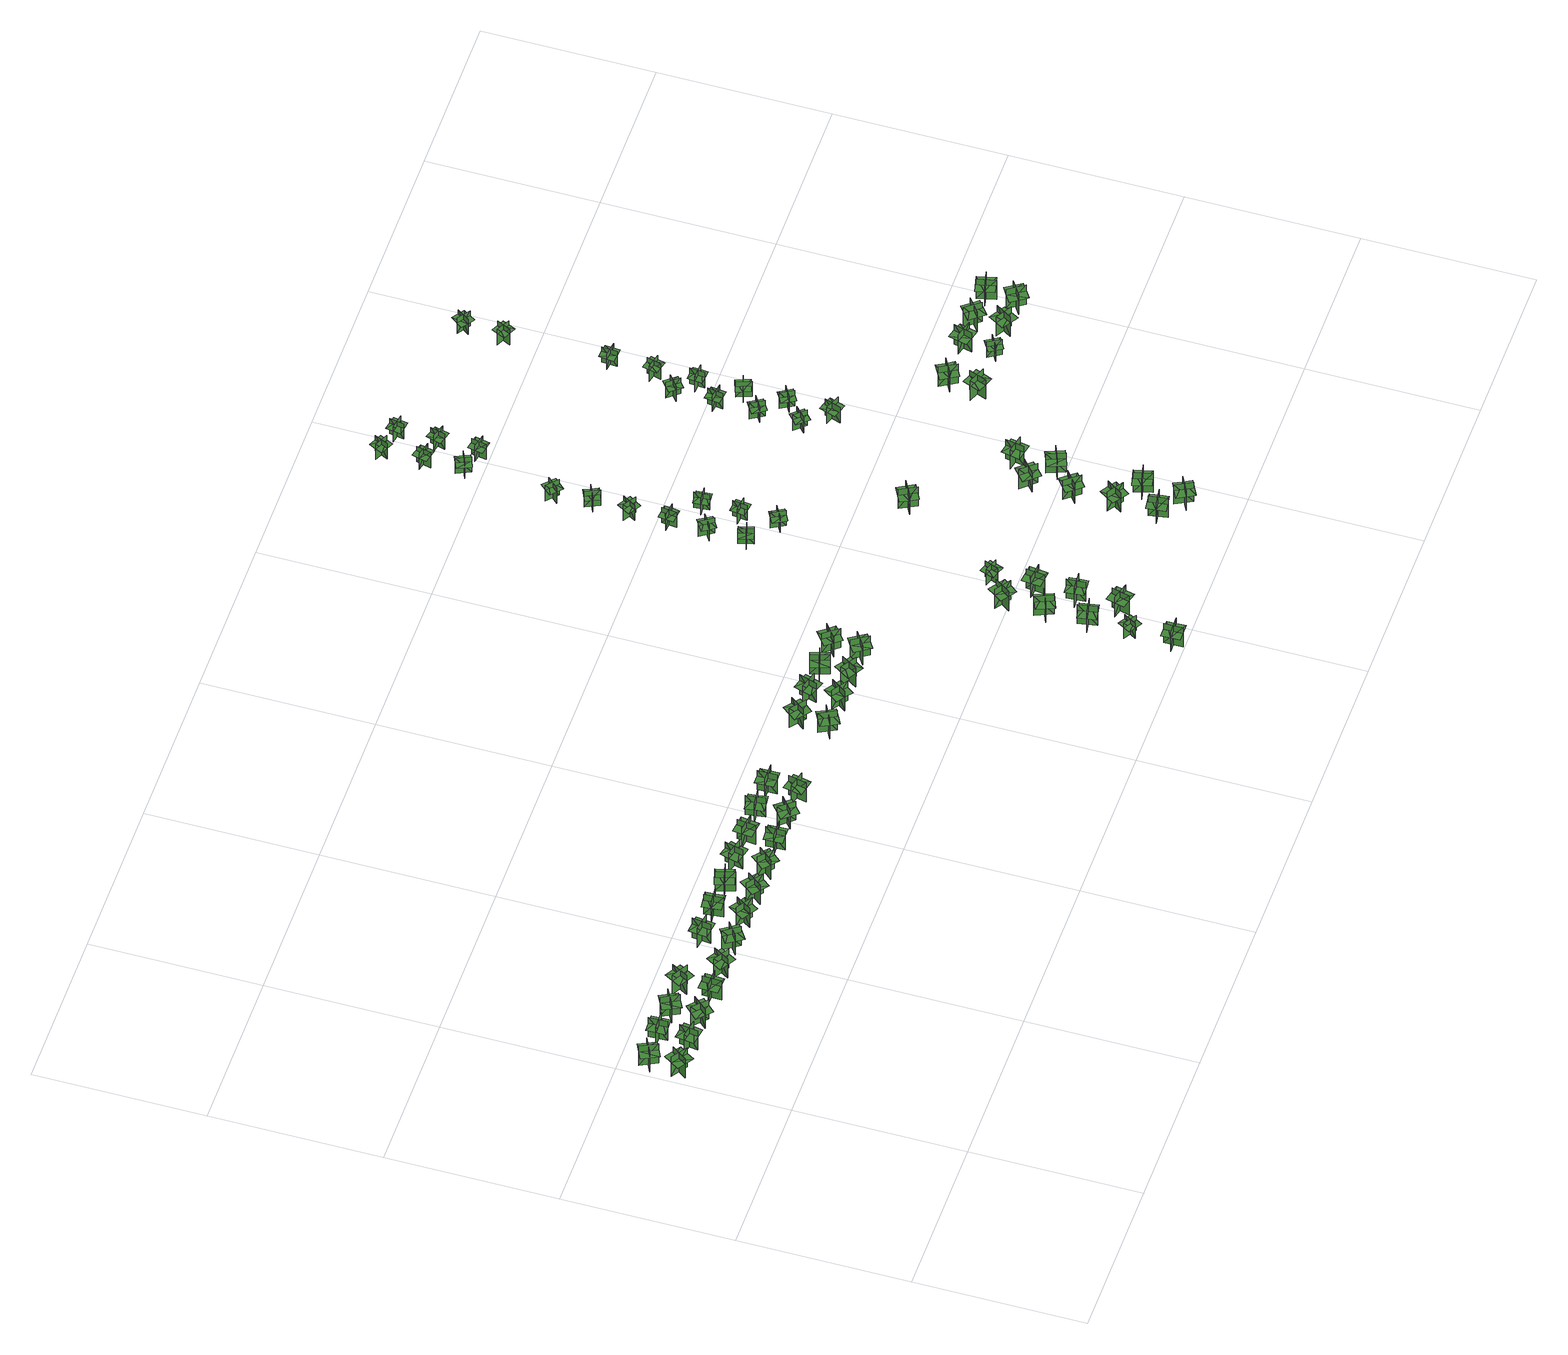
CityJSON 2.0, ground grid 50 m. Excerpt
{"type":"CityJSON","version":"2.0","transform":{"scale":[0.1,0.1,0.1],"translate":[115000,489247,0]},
"CityObjects":{
"tree1":{"type":"SolitaryVegetationObject","geometry":[{"type":"MultiSurface","lod":"1","boundaries":[[[0,1,2]],[[0,2,3]],[[4,5,6]],[[4,6,7]],[[8,9,10]],[[8,10,11]],[[8,11,12]],[[8,12,13]]]}]},
"tree2":{"type":"SolitaryVegetationObject","geometry":[{"type":"MultiSurface","lod":"1","boundaries":[[[14,15,16]],[[14,16,17]],[[18,19,20]],[[18,20,21]],[[22,23,24]],[[22,24,25]],[[22,25,26]],[[22,26,27]]]}]},
"tree3":{"type":"SolitaryVegetationObject","geometry":[{"type":"MultiSurface","lod":"1","boundaries":[[[28,29,30]],[[28,30,31]],[[32,33,34]],[[32,34,35]],[[36,37,38]],[[36,38,39]],[[36,39,40]],[[36,40,41]]]}]},
"tree4":{"type":"SolitaryVegetationObject","geometry":[{"type":"MultiSurface","lod":"1","boundaries":[[[42,43,44]],[[42,44,45]],[[46,47,48]],[[46,48,49]],[[50,51,52]],[[50,52,53]],[[50,53,54]],[[50,54,55]]]}]},
"tree5":{"type":"SolitaryVegetationObject","geometry":[{"type":"MultiSurface","lod":"1","boundaries":[[[56,57,58]],[[56,58,59]],[[60,61,62]],[[60,62,63]],[[64,65,66]],[[64,66,67]],[[64,67,68]],[[64,68,69]]]}]},
"tree6":{"type":"SolitaryVegetationObject","geometry":[{"type":"MultiSurface","lod":"1","boundaries":[[[70,71,72]],[[70,72,73]],[[74,75,76]],[[74,76,77]],[[78,79,80]],[[78,80,81]],[[78,81,82]],[[78,82,83]]]}]},
"tree7":{"type":"SolitaryVegetationObject","geometry":[{"type":"MultiSurface","lod":"1","boundaries":[[[84,85,86]],[[84,86,87]],[[88,89,90]],[[88,90,91]],[[92,93,94]],[[92,94,95]],[[92,95,96]],[[92,96,97]]]}]},
"tree8":{"type":"SolitaryVegetationObject","geometry":[{"type":"MultiSurface","lod":"1","boundaries":[[[98,99,100]],[[98,100,101]],[[102,103,104]],[[102,104,105]],[[106,107,108]],[[106,108,109]],[[106,109,110]],[[106,110,111]]]}]},
"tree9":{"type":"SolitaryVegetationObject","geometry":[{"type":"MultiSurface","lod":"1","boundaries":[[[112,113,114]],[[112,114,115]],[[116,117,118]],[[116,118,119]],[[120,121,122]],[[120,122,123]],[[120,123,124]],[[120,124,125]]]}]},
"tree10":{"type":"SolitaryVegetationObject","geometry":[{"type":"MultiSurface","lod":"1","boundaries":[[[126,127,128]],[[126,128,129]],[[130,131,132]],[[130,132,133]],[[134,135,136]],[[134,136,137]],[[134,137,138]],[[134,138,139]]]}]},
"tree11":{"type":"SolitaryVegetationObject","geometry":[{"type":"MultiSurface","lod":"1","boundaries":[[[140,141,142]],[[140,142,143]],[[144,145,146]],[[144,146,147]],[[148,149,150]],[[148,150,151]],[[148,151,152]],[[148,152,153]]]}]},
"tree12":{"type":"SolitaryVegetationObject","geometry":[{"type":"MultiSurface","lod":"1","boundaries":[[[154,155,156]],[[154,156,157]],[[158,159,160]],[[158,160,161]],[[162,163,164]],[[162,164,165]],[[162,165,166]],[[162,166,167]]]}]},
"tree13":{"type":"SolitaryVegetationObject","geometry":[{"type":"MultiSurface","lod":"1","boundaries":[[[168,169,170]],[[168,170,171]],[[172,173,174]],[[172,174,175]],[[176,177,178]],[[176,178,179]],[[176,179,180]],[[176,180,181]]]}]},
"tree14":{"type":"SolitaryVegetationObject","geometry":[{"type":"MultiSurface","lod":"1","boundaries":[[[182,183,184]],[[182,184,185]],[[186,187,188]],[[186,188,189]],[[190,191,192]],[[190,192,193]],[[190,193,194]],[[190,194,195]]]}]},
"tree15":{"type":"SolitaryVegetationObject","geometry":[{"type":"MultiSurface","lod":"1","boundaries":[[[196,197,198]],[[196,198,199]],[[200,201,202]],[[200,202,203]],[[204,205,206]],[[204,206,207]],[[204,207,208]],[[204,208,209]]]}]},
"tree16":{"type":"SolitaryVegetationObject","geometry":[{"type":"MultiSurface","lod":"1","boundaries":[[[210,211,212]],[[210,212,213]],[[214,215,216]],[[214,216,217]],[[218,219,220]],[[218,220,221]],[[218,221,222]],[[218,222,223]]]}]},
"tree17":{"type":"SolitaryVegetationObject","geometry":[{"type":"MultiSurface","lod":"1","boundaries":[[[224,225,226]],[[224,226,227]],[[228,229,230]],[[228,230,231]],[[232,233,234]],[[232,234,235]],[[232,235,236]],[[232,236,237]]]}]},
"tree18":{"type":"SolitaryVegetationObject","geometry":[{"type":"MultiSurface","lod":"1","boundaries":[[[238,239,240]],[[238,240,241]],[[242,243,244]],[[242,244,245]],[[246,247,248]],[[246,248,249]],[[246,249,250]],[[246,250,251]]]}]},
"tree19":{"type":"SolitaryVegetationObject","geometry":[{"type":"MultiSurface","lod":"1","boundaries":[[[252,253,254]],[[252,254,255]],[[256,257,258]],[[256,258,259]],[[260,261,262]],[[260,262,263]],[[260,263,264]],[[260,264,265]]]}]},
"tree20":{"type":"SolitaryVegetationObject","geometry":[{"type":"MultiSurface","lod":"1","boundaries":[[[266,267,268]],[[266,268,269]],[[270,271,272]],[[270,272,273]],[[274,275,276]],[[274,276,277]],[[274,277,278]],[[274,278,279]]]}]},
"tree21":{"type":"SolitaryVegetationObject","geometry":[{"type":"MultiSurface","lod":"1","boundaries":[[[280,281,282]],[[280,282,283]],[[284,285,286]],[[284,286,287]],[[288,289,290]],[[288,290,291]],[[288,291,292]],[[288,292,293]]]}]},
"tree22":{"type":"SolitaryVegetationObject","geometry":[{"type":"MultiSurface","lod":"1","boundaries":[[[294,295,296]],[[294,296,297]],[[298,299,300]],[[298,300,301]],[[302,303,304]],[[302,304,305]],[[302,305,306]],[[302,306,307]]]}]},
"tree23":{"type":"SolitaryVegetationObject","geometry":[{"type":"MultiSurface","lod":"1","boundaries":[[[308,309,310]],[[308,310,311]],[[312,313,314]],[[312,314,315]],[[316,317,318]],[[316,318,319]],[[316,319,320]],[[316,320,321]]]}]},
"tree24":{"type":"SolitaryVegetationObject","geometry":[{"type":"MultiSurface","lod":"1","boundaries":[[[322,323,324]],[[322,324,325]],[[326,327,328]],[[326,328,329]],[[330,331,332]],[[330,332,333]],[[330,333,334]],[[330,334,335]]]}]},
"tree25":{"type":"SolitaryVegetationObject","geometry":[{"type":"MultiSurface","lod":"1","boundaries":[[[336,337,338]],[[336,338,339]],[[340,341,342]],[[340,342,343]],[[344,345,346]],[[344,346,347]],[[344,347,348]],[[344,348,349]]]}]},
"tree26":{"type":"SolitaryVegetationObject","geometry":[{"type":"MultiSurface","lod":"1","boundaries":[[[350,351,352]],[[350,352,353]],[[354,355,356]],[[354,356,357]],[[358,359,360]],[[358,360,361]],[[358,361,362]],[[358,362,363]]]}]},
"tree27":{"type":"SolitaryVegetationObject","geometry":[{"type":"MultiSurface","lod":"1","boundaries":[[[364,365,366]],[[364,366,367]],[[368,369,370]],[[368,370,371]],[[372,373,374]],[[372,374,375]],[[372,375,376]],[[372,376,377]]]}]},
"tree28":{"type":"SolitaryVegetationObject","geometry":[{"type":"MultiSurface","lod":"1","boundaries":[[[378,379,380]],[[378,380,381]],[[382,383,384]],[[382,384,385]],[[386,387,388]],[[386,388,389]],[[386,389,390]],[[386,390,391]]]}]},
"tree29":{"type":"SolitaryVegetationObject","geometry":[{"type":"MultiSurface","lod":"1","boundaries":[[[392,393,394]],[[392,394,395]],[[396,397,398]],[[396,398,399]],[[400,401,402]],[[400,402,403]],[[400,403,404]],[[400,404,405]]]}]},
"tree30":{"type":"SolitaryVegetationObject","geometry":[{"type":"MultiSurface","lod":"1","boundaries":[[[406,407,408]],[[406,408,409]],[[410,411,412]],[[410,412,413]],[[414,415,416]],[[414,416,417]],[[414,417,418]],[[414,418,419]]]}]},
"tree31":{"type":"SolitaryVegetationObject","geometry":[{"type":"MultiSurface","lod":"1","boundaries":[[[420,421,422]],[[420,422,423]],[[424,425,426]],[[424,426,427]],[[428,429,430]],[[428,430,431]],[[428,431,432]],[[428,432,433]]]}]},
"tree32":{"type":"SolitaryVegetationObject","geometry":[{"type":"MultiSurface","lod":"1","boundaries":[[[434,435,436]],[[434,436,437]],[[438,439,440]],[[438,440,441]],[[442,443,444]],[[442,444,445]],[[442,445,446]],[[442,446,447]]]}]},
"tree33":{"type":"SolitaryVegetationObject","geometry":[{"type":"MultiSurface","lod":"1","boundaries":[[[448,449,450]],[[448,450,451]],[[452,453,454]],[[452,454,455]],[[456,457,458]],[[456,458,459]],[[456,459,460]],[[456,460,461]]]}]},
"tree34":{"type":"SolitaryVegetationObject","geometry":[{"type":"MultiSurface","lod":"1","boundaries":[[[462,463,464]],[[462,464,465]],[[466,467,468]],[[466,468,469]],[[470,471,472]],[[470,472,473]],[[470,473,474]],[[470,474,475]]]}]},
"tree35":{"type":"SolitaryVegetationObject","geometry":[{"type":"MultiSurface","lod":"1","boundaries":[[[476,477,478]],[[476,478,479]],[[480,481,482]],[[480,482,483]],[[484,485,486]],[[484,486,487]],[[484,487,488]],[[484,488,489]]]}]},
"tree36":{"type":"SolitaryVegetationObject","geometry":[{"type":"MultiSurface","lod":"1","boundaries":[[[490,491,492]],[[490,492,493]],[[494,495,496]],[[494,496,497]],[[498,499,500]],[[498,500,501]],[[498,501,502]],[[498,502,503]]]}]},
"tree37":{"type":"SolitaryVegetationObject","geometry":[{"type":"MultiSurface","lod":"1","boundaries":[[[504,505,506]],[[504,506,507]],[[508,509,510]],[[508,510,511]],[[512,513,514]],[[512,514,515]],[[512,515,516]],[[512,516,517]]]}]},
"tree38":{"type":"SolitaryVegetationObject","geometry":[{"type":"MultiSurface","lod":"1","boundaries":[[[518,519,520]],[[518,520,521]],[[522,523,524]],[[522,524,525]],[[526,527,528]],[[526,528,529]],[[526,529,530]],[[526,530,531]]]}]},
"tree39":{"type":"SolitaryVegetationObject","geometry":[{"type":"MultiSurface","lod":"1","boundaries":[[[532,533,534]],[[532,534,535]],[[536,537,538]],[[536,538,539]],[[540,541,542]],[[540,542,543]],[[540,543,544]],[[540,544,545]]]}]},
"tree40":{"type":"SolitaryVegetationObject","geometry":[{"type":"MultiSurface","lod":"1","boundaries":[[[546,547,548]],[[546,548,549]],[[550,551,552]],[[550,552,553]],[[554,555,556]],[[554,556,557]],[[554,557,558]],[[554,558,559]]]}]},
"tree41":{"type":"SolitaryVegetationObject","geometry":[{"type":"MultiSurface","lod":"1","boundaries":[[[560,561,562]],[[560,562,563]],[[564,565,566]],[[564,566,567]],[[568,569,570]],[[568,570,571]],[[568,571,572]],[[568,572,573]]]}]},
"tree42":{"type":"SolitaryVegetationObject","geometry":[{"type":"MultiSurface","lod":"1","boundaries":[[[574,575,576]],[[574,576,577]],[[578,579,580]],[[578,580,581]],[[582,583,584]],[[582,584,585]],[[582,585,586]],[[582,586,587]]]}]},
"tree43":{"type":"SolitaryVegetationObject","geometry":[{"type":"MultiSurface","lod":"1","boundaries":[[[588,589,590]],[[588,590,591]],[[592,593,594]],[[592,594,595]],[[596,597,598]],[[596,598,599]],[[596,599,600]],[[596,600,601]]]}]},
"tree44":{"type":"SolitaryVegetationObject","geometry":[{"type":"MultiSurface","lod":"1","boundaries":[[[602,603,604]],[[602,604,605]],[[606,607,608]],[[606,608,609]],[[610,611,612]],[[610,612,613]],[[610,613,614]],[[610,614,615]]]}]},
"tree45":{"type":"SolitaryVegetationObject","geometry":[{"type":"MultiSurface","lod":"1","boundaries":[[[616,617,618]],[[616,618,619]],[[620,621,622]],[[620,622,623]],[[624,625,626]],[[624,626,627]],[[624,627,628]],[[624,628,629]]]}]},
"tree46":{"type":"SolitaryVegetationObject","geometry":[{"type":"MultiSurface","lod":"1","boundaries":[[[630,631,632]],[[630,632,633]],[[634,635,636]],[[634,636,637]],[[638,639,640]],[[638,640,641]],[[638,641,642]],[[638,642,643]]]}]},
"tree47":{"type":"SolitaryVegetationObject","geometry":[{"type":"MultiSurface","lod":"1","boundaries":[[[644,645,646]],[[644,646,647]],[[648,649,650]],[[648,650,651]],[[652,653,654]],[[652,654,655]],[[652,655,656]],[[652,656,657]]]}]},
"tree48":{"type":"SolitaryVegetationObject","geometry":[{"type":"MultiSurface","lod":"1","boundaries":[[[658,659,660]],[[658,660,661]],[[662,663,664]],[[662,664,665]],[[666,667,668]],[[666,668,669]],[[666,669,670]],[[666,670,671]]]}]},
"tree49":{"type":"SolitaryVegetationObject","geometry":[{"type":"MultiSurface","lod":"1","boundaries":[[[672,673,674]],[[672,674,675]],[[676,677,678]],[[676,678,679]],[[680,681,682]],[[680,682,683]],[[680,683,684]],[[680,684,685]]]}]},
"tree50":{"type":"SolitaryVegetationObject","geometry":[{"type":"MultiSurface","lod":"1","boundaries":[[[686,687,688]],[[686,688,689]],[[690,691,692]],[[690,692,693]],[[694,695,696]],[[694,696,697]],[[694,697,698]],[[694,698,699]]]}]},
"tree51":{"type":"SolitaryVegetationObject","geometry":[{"type":"MultiSurface","lod":"1","boundaries":[[[700,701,702]],[[700,702,703]],[[704,705,706]],[[704,706,707]],[[708,709,710]],[[708,710,711]],[[708,711,712]],[[708,712,713]]]}]},
"tree52":{"type":"SolitaryVegetationObject","geometry":[{"type":"MultiSurface","lod":"1","boundaries":[[[714,715,716]],[[714,716,717]],[[718,719,720]],[[718,720,721]],[[722,723,724]],[[722,724,725]],[[722,725,726]],[[722,726,727]]]}]},
"tree53":{"type":"SolitaryVegetationObject","geometry":[{"type":"MultiSurface","lod":"1","boundaries":[[[728,729,730]],[[728,730,731]],[[732,733,734]],[[732,734,735]],[[736,737,738]],[[736,738,739]],[[736,739,740]],[[736,740,741]]]}]},
"tree54":{"type":"SolitaryVegetationObject","geometry":[{"type":"MultiSurface","lod":"1","boundaries":[[[742,743,744]],[[742,744,745]],[[746,747,748]],[[746,748,749]],[[750,751,752]],[[750,752,753]],[[750,753,754]],[[750,754,755]]]}]},
"tree55":{"type":"SolitaryVegetationObject","geometry":[{"type":"MultiSurface","lod":"1","boundaries":[[[756,757,758]],[[756,758,759]],[[760,761,762]],[[760,762,763]],[[764,765,766]],[[764,766,767]],[[764,767,768]],[[764,768,769]]]}]},
"tree56":{"type":"SolitaryVegetationObject","geometry":[{"type":"MultiSurface","lod":"1","boundaries":[[[770,771,772]],[[770,772,773]],[[774,775,776]],[[774,776,777]],[[778,779,780]],[[778,780,781]],[[778,781,782]],[[778,782,783]]]}]},
"tree57":{"type":"SolitaryVegetationObject","geometry":[{"type":"MultiSurface","lod":"1","boundaries":[[[784,785,786]],[[784,786,787]],[[788,789,790]],[[788,790,791]],[[792,793,794]],[[792,794,795]],[[792,795,796]],[[792,796,797]]]}]},
"tree58":{"type":"SolitaryVegetationObject","geometry":[{"type":"MultiSurface","lod":"1","boundaries":[[[798,799,800]],[[798,800,801]],[[802,803,804]],[[802,804,805]],[[806,807,808]],[[806,808,809]],[[806,809,810]],[[806,810,811]]]}]},
"tree59":{"type":"SolitaryVegetationObject","geometry":[{"type":"MultiSurface","lod":"1","boundaries":[[[812,813,814]],[[812,814,815]],[[816,817,818]],[[816,818,819]],[[820,821,822]],[[820,822,823]],[[820,823,824]],[[820,824,825]]]}]},
"tree60":{"type":"SolitaryVegetationObject","geometry":[{"type":"MultiSurface","lod":"1","boundaries":[[[826,827,828]],[[826,828,829]],[[830,831,832]],[[830,832,833]],[[834,835,836]],[[834,836,837]],[[834,837,838]],[[834,838,839]]]}]},
"tree61":{"type":"SolitaryVegetationObject","geometry":[{"type":"MultiSurface","lod":"1","boundaries":[[[840,841,842]],[[840,842,843]],[[844,845,846]],[[844,846,847]],[[848,849,850]],[[848,850,851]],[[848,851,852]],[[848,852,853]]]}]},
"tree62":{"type":"SolitaryVegetationObject","geometry":[{"type":"MultiSurface","lod":"1","boundaries":[[[854,855,856]],[[854,856,857]],[[858,859,860]],[[858,860,861]],[[862,863,864]],[[862,864,865]],[[862,865,866]],[[862,866,867]]]}]},
"tree63":{"type":"SolitaryVegetationObject","geometry":[{"type":"MultiSurface","lod":"1","boundaries":[[[868,869,870]],[[868,870,871]],[[872,873,874]],[[872,874,875]],[[876,877,878]],[[876,878,879]],[[876,879,880]],[[876,880,881]]]}]},
"tree64":{"type":"SolitaryVegetationObject","geometry":[{"type":"MultiSurface","lod":"1","boundaries":[[[882,883,884]],[[882,884,885]],[[886,887,888]],[[886,888,889]],[[890,891,892]],[[890,892,893]],[[890,893,894]],[[890,894,895]]]}]},
"tree65":{"type":"SolitaryVegetationObject","geometry":[{"type":"MultiSurface","lod":"1","boundaries":[[[896,897,898]],[[896,898,899]],[[900,901,902]],[[900,902,903]],[[904,905,906]],[[904,906,907]],[[904,907,908]],[[904,908,909]]]}]},
"tree66":{"type":"SolitaryVegetationObject","geometry":[{"type":"MultiSurface","lod":"1","boundaries":[[[910,911,912]],[[910,912,913]],[[914,915,916]],[[914,916,917]],[[918,919,920]],[[918,920,921]],[[918,921,922]],[[918,922,923]]]}]},
"tree67":{"type":"SolitaryVegetationObject","geometry":[{"type":"MultiSurface","lod":"1","boundaries":[[[924,925,926]],[[924,926,927]],[[928,929,930]],[[928,930,931]],[[932,933,934]],[[932,934,935]],[[932,935,936]],[[932,936,937]]]}]},
"tree68":{"type":"SolitaryVegetationObject","geometry":[{"type":"MultiSurface","lod":"1","boundaries":[[[938,939,940]],[[938,940,941]],[[942,943,944]],[[942,944,945]],[[946,947,948]],[[946,948,949]],[[946,949,950]],[[946,950,951]]]}]},
"tree69":{"type":"SolitaryVegetationObject","geometry":[{"type":"MultiSurface","lod":"1","boundaries":[[[952,953,954]],[[952,954,955]],[[956,957,958]],[[956,958,959]],[[960,961,962]],[[960,962,963]],[[960,963,964]],[[960,964,965]]]}]},
"tree70":{"type":"SolitaryVegetationObject","geometry":[{"type":"MultiSurface","lod":"1","boundaries":[[[966,967,968]],[[966,968,969]],[[970,971,972]],[[970,972,973]],[[974,975,976]],[[974,976,977]],[[974,977,978]],[[974,978,979]]]}]},
"tree71":{"type":"SolitaryVegetationObject","geometry":[{"type":"MultiSurface","lod":"1","boundaries":[[[980,981,982]],[[980,982,983]],[[984,985,986]],[[984,986,987]],[[988,989,990]],[[988,990,991]],[[988,991,992]],[[988,992,993]]]}]},
"tree72":{"type":"SolitaryVegetationObject","geometry":[{"type":"MultiSurface","lod":"1","boundaries":[[[994,995,996]],[[994,996,997]],[[998,999,1000]],[[998,1000,1001]],[[1002,1003,1004]],[[1002,1004,1005]],[[1002,1005,1006]],[[1002,1006,1007]]]}]},
"tree73":{"type":"SolitaryVegetationObject","geometry":[{"type":"MultiSurface","lod":"1","boundaries":[[[1008,1009,1010]],[[1008,1010,1011]],[[1012,1013,1014]],[[1012,1014,1015]],[[1016,1017,1018]],[[1016,1018,1019]],[[1016,1019,1020]],[[1016,1020,1021]]]}]},
"tree74":{"type":"SolitaryVegetationObject","geometry":[{"type":"MultiSurface","lod":"1","boundaries":[[[1022,1023,1024]],[[1022,1024,1025]],[[1026,1027,1028]],[[1026,1028,1029]],[[1030,1031,1032]],[[1030,1032,1033]],[[1030,1033,1034]],[[1030,1034,1035]]]}]},
"tree75":{"type":"SolitaryVegetationObject","geometry":[{"type":"MultiSurface","lod":"1","boundaries":[[[1036,1037,1038]],[[1036,1038,1039]],[[1040,1041,1042]],[[1040,1042,1043]],[[1044,1045,1046]],[[1044,1046,1047]],[[1044,1047,1048]],[[1044,1048,1049]]]}]},
"tree76":{"type":"SolitaryVegetationObject","geometry":[{"type":"MultiSurface","lod":"1","boundaries":[[[1050,1051,1052]],[[1050,1052,1053]],[[1054,1055,1056]],[[1054,1056,1057]],[[1058,1059,1060]],[[1058,1060,1061]],[[1058,1061,1062]],[[1058,1062,1063]]]}]},
"tree77":{"type":"SolitaryVegetationObject","geometry":[{"type":"MultiSurface","lod":"1","boundaries":[[[1064,1065,1066]],[[1064,1066,1067]],[[1068,1069,1070]],[[1068,1070,1071]],[[1072,1073,1074]],[[1072,1074,1075]],[[1072,1075,1076]],[[1072,1076,1077]]]}]},
"tree78":{"type":"SolitaryVegetationObject","geometry":[{"type":"MultiSurface","lod":"1","boundaries":[[[1078,1079,1080]],[[1078,1080,1081]],[[1082,1083,1084]],[[1082,1084,1085]],[[1086,1087,1088]],[[1086,1088,1089]],[[1086,1089,1090]],[[1086,1090,1091]]]}]},
"tree79":{"type":"SolitaryVegetationObject","geometry":[{"type":"MultiSurface","lod":"1","boundaries":[[[1092,1093,1094]],[[1092,1094,1095]],[[1096,1097,1098]],[[1096,1098,1099]],[[1100,1101,1102]],[[1100,1102,1103]],[[1100,1103,1104]],[[1100,1104,1105]]]}]},
"tree80":{"type":"SolitaryVegetationObject","geometry":[{"type":"MultiSurface","lod":"1","boundaries":[[[1106,1107,1108]],[[1106,1108,1109]],[[1110,1111,1112]],[[1110,1112,1113]],[[1114,1115,1116]],[[1114,1116,1117]],[[1114,1117,1118]],[[1114,1118,1119]]]}]},
"tree81":{"type":"SolitaryVegetationObject","geometry":[{"type":"MultiSurface","lod":"1","boundaries":[[[1120,1121,1122]],[[1120,1122,1123]],[[1124,1125,1126]],[[1124,1126,1127]],[[1128,1129,1130]],[[1128,1130,1131]],[[1128,1131,1132]],[[1128,1132,1133]]]}]},
"tree82":{"type":"SolitaryVegetationObject","geometry":[{"type":"MultiSurface","lod":"1","boundaries":[[[1134,1135,1136]],[[1134,1136,1137]],[[1138,1139,1140]],[[1138,1140,1141]],[[1142,1143,1144]],[[1142,1144,1145]],[[1142,1145,1146]],[[1142,1146,1147]]]}]},
"tree83":{"type":"SolitaryVegetationObject","geometry":[{"type":"MultiSurface","lod":"1","boundaries":[[[1148,1149,1150]],[[1148,1150,1151]],[[1152,1153,1154]],[[1152,1154,1155]],[[1156,1157,1158]],[[1156,1158,1159]],[[1156,1159,1160]],[[1156,1160,1161]]]}]},
"tree84":{"type":"SolitaryVegetationObject","geometry":[{"type":"MultiSurface","lod":"1","boundaries":[[[1162,1163,1164]],[[1162,1164,1165]],[[1166,1167,1168]],[[1166,1168,1169]],[[1170,1171,1172]],[[1170,1172,1173]],[[1170,1173,1174]],[[1170,1174,1175]]]}]}
},
"vertices":[
[53,854,13],[22,809,13],[22,809,90],[53,854,90],[16,848,13],[62,817,13],[62,817,90],[16,848,90],[16,848,68],[1,825,68],[47,794,68],[62,817,68],[78,840,68],[32,871,68],
[62,932,14],[12,907,14],[12,907,91],[62,932,91],[27,944,14],[51,894,14],[51,894,91],[27,944,91],[27,944,69],[2,931,69],[26,882,69],[51,894,69],[76,906,69],[52,956,69],
[131,809,11],[139,863,11],[139,863,88],[131,809,88],[161,830,11],[106,839,11],[106,839,88],[161,830,88],[161,830,67],[165,858,67],[110,866,67],[106,839,67],[102,811,67],[157,803,67],
[136,895,15],[134,951,15],[134,951,92],[136,895,92],[161,922,15],[106,920,15],[106,920,92],[161,922,92],[161,922,70],[160,950,70],[105,948,70],[106,920,70],[107,892,70],[162,895,70],
[213,814,10],[250,855,10],[250,855,87],[213,814,87],[249,815,10],[209,853,10],[209,853,87],[249,815,87],[249,815,65],[268,836,65],[228,873,65],[209,853,65],[190,833,65],[230,795,65],
[251,932,12],[202,906,12],[202,906,89],[251,932,89],[216,943,12],[242,894,12],[242,894,89],[216,943,89],[216,943,67],[192,930,67],[217,881,67],[242,894,67],[266,907,67],[241,956,67],
[324,857,14],[322,802,14],[322,802,91],[324,857,91],[297,832,14],[352,831,14],[352,831,91],[297,832,91],[297,832,69],[296,805,69],[351,803,69],[352,831,69],[353,858,69],[298,860,69],
[313,898,14],[340,946,14],[340,946,91],[313,898,91],[349,908,14],[301,935,14],[301,935,91],[349,908,91],[349,908,70],[362,932,70],[314,959,70],[301,935,70],[287,911,70],[335,884,70],
[407,811,10],[435,858,10],[435,858,87],[407,811,87],[443,820,10],[395,848,10],[395,848,87],[443,820,87],[443,820,66],[457,844,66],[409,872,66],[395,848,66],[381,824,66],[429,796,66],
[529,812,12],[498,858,12],[498,858,89],[529,812,89],[536,848,12],[491,817,12],[491,817,89],[536,848,89],[536,848,68],[521,871,68],[475,840,68],[491,817,68],[506,794,68],[552,825,68],
[512,893,12],[518,948,12],[518,948,89],[512,893,89],[541,916,12],[486,923,12],[486,923,89],[541,916,89],[541,916,67],[544,944,67],[489,950,67],[486,923,67],[483,895,67],[538,889,67],
[589,845,15],[636,815,15],[636,815,92],[589,845,92],[597,809,15],[626,855,15],[626,855,92],[597,809,92],[597,809,70],[620,794,70],[650,841,70],[626,855,70],[603,870,70],[573,824,70],
[607,943,15],[612,888,15],[612,888,92],[607,943,92],[583,915,15],[638,920,15],[638,920,92],[583,915,92],[583,915,70],[586,887,70],[641,892,70],[638,920,70],[636,948,70],[581,942,70],
[720,851,15],[686,808,15],[686,808,92],[720,851,92],[683,847,15],[727,813,15],[727,813,92],[683,847,92],[683,847,70],[666,825,70],[710,791,70],[727,813,70],[744,835,70],[700,869,70],
[698,940,13],[713,887,13],[713,887,90],[698,940,90],[680,908,13],[733,923,13],[733,923,90],[680,908,90],[680,908,68],[687,881,68],[740,897,68],[733,923,68],[725,950,68],[672,935,68],
[816,850,17],[780,808,17],[780,808,94],[816,850,94],[779,847,17],[821,811,17],[821,811,94],[779,847,94],[779,847,72],[761,826,72],[803,790,72],[821,811,72],[839,832,72],[797,868,72],
[794,893,15],[808,946,15],[808,946,92],[794,893,92],[826,911,15],[773,925,15],[773,925,92],[826,911,92],[826,911,70],[833,938,70],[780,952,70],[773,925,70],[766,898,70],[819,885,70],
[870,829,14],[925,831,14],[925,831,91],[870,829,91],[897,804,14],[895,859,14],[895,859,91],[897,804,91],[897,804,70],[924,805,70],[922,860,70],[895,859,70],[867,858,70],[869,803,70],
[897,941,14],[891,886,14],[891,886,91],[897,941,91],[868,918,14],[923,911,14],[923,911,91],[868,918,91],[868,918,70],[865,890,70],[920,884,70],[923,911,70],[926,939,70],[872,945,70],
[972,814,15],[1014,849,15],[1014,849,91],[972,814,91],[1008,810,15],[973,852,15],[973,852,91],[1008,810,91],[1008,810,70],[1029,828,70],[994,870,70],[973,852,70],[951,835,70],[987,792,70],
[994,891,15],[987,946,15],[987,946,91],[994,891,91],[1016,920,15],[962,913,15],[962,913,91],[1016,920,91],[1016,920,70],[1013,947,70],[958,940,70],[962,913,70],[965,885,70],[1020,892,70],
[1112,826,14],[1058,838,14],[1058,838,91],[1112,826,91],[1092,857,14],[1080,803,14],[1080,803,91],[1092,857,91],[1092,857,69],[1065,863,69],[1053,809,69],[1080,803,69],[1107,797,69],[1119,851,69],
[1060,914,12],[1115,915,12],[1115,915,89],[1060,914,89],[1086,888,12],[1085,944,12],[1085,944,89],[1086,888,89],[1086,888,68],[1114,889,68],[1112,944,68],[1085,944,68],[1057,943,68],[1059,888,68],
[1360,804,11],[1334,852,11],[1334,852,88],[1360,804,88],[1371,839,11],[1322,813,11],[1322,813,88],[1371,839,88],[1371,839,66],[1358,864,66],[1309,837,66],[1322,813,66],[1336,788,66],[1384,815,66],
[1334,892,13],[1367,936,13],[1367,936,90],[1334,892,90],[1370,896,13],[1326,930,13],[1326,930,90],[1370,896,90],[1370,896,69],[1387,918,69],[1343,952,69],[1326,930,69],[1309,908,69],[1353,874,69],
[1422,840,16],[1467,808,16],[1467,808,93],[1422,840,93],[1428,804,16],[1460,849,16],[1460,849,93],[1428,804,93],[1428,804,71],[1450,788,71],[1482,833,71],[1460,849,71],[1437,865,71],[1405,820,71],
[1434,887,15],[1451,940,15],[1451,940,92],[1434,887,92],[1467,904,15],[1414,920,15],[1414,920,92],[1467,904,92],[1467,904,70],[1475,930,70],[1423,947,70],[1414,920,70],[1406,894,70],[1459,877,70],
[1557,813,16],[1511,843,16],[1511,843,93],[1557,813,93],[1549,849,16],[1520,802,16],[1520,802,93],[1549,849,93],[1549,849,71],[1526,864,71],[1496,817,71],[1520,802,71],[1543,788,71],[1573,834,71],
[1561,918,15],[1508,902,15],[1508,902,92],[1561,918,92],[1529,936,15],[1545,883,15],[1545,883,92],[1529,936,92],[1529,936,71],[1502,928,71],[1519,875,71],[1545,883,71],[1571,891,71],[1555,944,71],
[1651,840,13],[1605,810,13],[1605,810,90],[1651,840,90],[1615,848,13],[1645,802,13],[1645,802,90],[1615,848,90],[1615,848,68],[1592,833,68],[1622,787,68],[1645,802,68],[1668,817,68],[1638,863,68],
[1615,930,11],[1649,887,11],[1649,887,88],[1615,930,88],[1611,894,11],[1654,928,11],[1654,928,88],[1611,894,88],[1611,894,67],[1628,872,67],[1671,907,67],[1654,928,67],[1637,950,67],[1593,916,67],
[1933,59,9],[1934,4,9],[1934,4,86],[1933,59,86],[1907,32,9],[1963,34,9],[1963,34,86],[1907,32,86],[1907,32,64],[1908,5,64],[1963,6,64],[1963,34,64],[1962,61,64],[1907,60,64],
[1923,137,10],[1946,175,10],[1946,175,71],[1923,137,71],[1952,144,10],[1914,167,10],[1914,167,71],[1952,144,71],[1952,144,54],[1963,163,54],[1925,186,54],[1914,167,54],[1902,148,54],[1940,125,54],
[1938,249,9],[1928,304,9],[1928,304,86],[1938,249,86],[1959,279,9],[1905,269,9],[1905,269,86],[1959,279,86],[1959,279,64],[1954,307,64],[1900,296,64],[1905,269,64],[1910,242,64],[1964,252,64],
[1943,374,8],[1922,425,8],[1922,425,85],[1943,374,85],[1958,408,8],[1907,387,8],[1907,387,85],[1958,408,85],[1958,408,63],[1947,434,63],[1896,413,63],[1907,387,63],[1917,361,63],[1968,382,63],
[2013,232,11],[1999,179,11],[1999,179,88],[2013,232,88],[1981,214,11],[2034,200,11],[2034,200,88],[1981,214,88],[1981,214,66],[1974,187,66],[2028,173,66],[2034,200,66],[2041,227,66],[1988,240,66],
[1947,540,11],[1915,494,11],[1915,494,88],[1947,540,88],[1911,533,11],[1956,502,11],[1956,502,88],[1911,533,88],[1911,533,66],[1895,511,66],[1940,479,66],[1956,502,66],[1972,524,66],[1926,556,66],
[2009,305,12],[2005,360,12],[2005,360,89],[2009,305,89],[2034,333,12],[1979,329,12],[1979,329,89],[2034,333,89],[2034,333,67],[2032,360,67],[1976,356,67],[1979,329,67],[1981,301,67],[2036,305,67],
[2009,475,11],[2003,420,11],[2003,420,87],[2009,475,87],[1980,452,11],[2035,447,11],[2035,447,87],[1980,452,87],[1980,452,66],[1977,425,66],[2032,419,66],[2035,447,66],[2038,474,66],[1983,480,66],
[2025,566,13],[1984,580,13],[1984,580,75],[2025,566,75],[2013,592,13],[1998,551,13],[1998,551,75],[2013,592,75],[2013,592,57],[1992,600,57],[1977,558,57],[1998,551,57],[2019,543,57],[2034,585,57],
[1911,1238,13],[1953,1250,13],[1953,1250,74],[1911,1238,74],[1936,1224,13],[1925,1266,13],[1925,1266,74],[1936,1224,74],[1936,1224,57],[1958,1230,57],[1946,1272,57],[1925,1266,57],[1903,1260,57],[1915,1218,57],
[1942,1338,13],[1917,1376,13],[1917,1376,74],[1942,1338,74],[1948,1367,13],[1911,1343,13],[1911,1343,74],[1948,1367,74],[1948,1367,57],[1936,1386,57],[1899,1362,57],[1911,1343,57],[1923,1325,57],[1960,1349,57],
[1997,1169,14],[2036,1191,14],[2036,1191,75],[1997,1169,75],[2026,1161,14],[2004,1199,14],[2004,1199,75],[2026,1161,75],[2026,1161,58],[2045,1172,58],[2023,1210,58],[2004,1199,58],[1984,1188,58],[2006,1150,58],
[1934,1485,14],[1929,1441,14],[1929,1441,75],[1934,1485,75],[1911,1466,14],[1955,1462,14],[1955,1462,75],[1911,1466,75],[1911,1466,58],[1908,1444,58],[1952,1440,58],[1955,1462,58],[1957,1484,58],[1913,1488,58],
[2012,1267,13],[2018,1311,13],[2018,1311,74],[2012,1267,74],[2036,1285,13],[1992,1290,13],[1992,1290,74],[2036,1285,74],[2036,1285,57],[2039,1307,57],[1995,1312,57],[1992,1290,57],[1989,1269,57],[2033,1263,57],
[1922,1558,11],[1945,1596,11],[1945,1596,72],[1922,1558,72],[1951,1565,11],[1913,1588,11],[1913,1588,72],[1951,1565,72],[1951,1565,55],[1963,1584,55],[1925,1607,55],[1913,1588,55],[1902,1569,55],[1939,1546,55],
[2360,240,13],[2368,185,13],[2368,185,90],[2360,240,90],[2338,210,13],[2392,218,13],[2392,218,90],[2338,210,90],[2338,210,68],[2341,183,68],[2396,191,68],[2392,218,68],[2388,246,68],[2334,238,68],
[2017,1375,14],[2013,1419,14],[2013,1419,76],[2017,1375,76],[2036,1397,14],[1992,1393,14],[1992,1393,76],[2036,1397,76],[2036,1397,58],[2034,1419,58],[1990,1415,58],[1992,1393,58],[1994,1371,58],[2038,1375,58],
[1925,1702,14],[1944,1662,14],[1944,1662,76],[1925,1702,76],[1915,1675,14],[1955,1693,14],[1955,1693,76],[1915,1675,76],[1915,1675,59],[1924,1655,59],[1964,1673,59],[1955,1693,59],[1946,1713,59],[1905,1695,59],
[2169,889,23],[2195,840,23],[2195,840,100],[2169,889,100],[2158,853,23],[2207,879,23],[2207,879,100],[2158,853,100],[2158,853,78],[2171,829,78],[2220,855,78],[2207,879,78],[2194,904,78],[2145,878,78],
[2343,350,11],[2389,320,11],[2389,320,88],[2343,350,88],[2350,314,11],[2381,360,11],[2381,360,88],[2350,314,88],[2350,314,66],[2373,299,66],[2404,345,66],[2381,360,66],[2358,376,66],[2327,330,66],
[1949,1781,11],[1916,1811,11],[1916,1811,73],[1949,1781,73],[1948,1811,11],[1918,1778,11],[1918,1778,73],[1948,1811,73],[1948,1811,56],[1931,1826,56],[1902,1793,56],[1918,1778,56],[1934,1763,56],[1964,1796,56],
[2448,138,10],[2423,188,10],[2423,188,87],[2448,138,87],[2459,173,10],[2410,148,10],[2410,148,87],[2459,173,87],[2459,173,65],[2447,198,65],[2397,173,65],[2410,148,65],[2423,124,65],[2472,149,65],
[2346,478,12],[2380,435,12],[2380,435,89],[2346,478,89],[2341,442,12],[2385,476,12],[2385,476,89],[2341,442,89],[2341,442,67],[2359,420,67],[2402,454,67],[2385,476,67],[2368,498,67],[2324,464,67],
[2431,305,11],[2445,252,11],[2445,252,88],[2431,305,88],[2412,274,11],[2466,288,11],[2466,288,88],[2412,274,88],[2412,274,66],[2419,247,66],[2473,261,66],[2466,288,66],[2459,314,66],[2405,301,66],
[2345,564,14],[2387,601,14],[2387,601,91],[2345,564,91],[2382,561,14],[2345,603,14],[2345,603,91],[2382,561,91],[2382,561,69],[2403,580,69],[2366,621,69],[2345,603,69],[2325,585,69],[2361,543,69],
[1926,2042,14],[1967,2060,14],[1967,2060,75],[1926,2042,75],[1954,2031,14],[1936,2072,14],[1936,2072,75],[1954,2031,75],[1954,2031,58],[1974,2040,58],[1956,2081,58],[1936,2072,58],[1916,2063,58],[1933,2023,58],
[2412,515,11],[2463,535,11],[2463,535,88],[2412,515,88],[2445,500,11],[2425,552,11],[2425,552,88],[2445,500,88],[2445,500,66],[2471,510,66],[2451,562,66],[2425,552,66],[2399,542,66],[2419,490,66],
[1947,2185,12],[1937,2142,12],[1937,2142,74],[1947,2185,74],[1922,2170,12],[1965,2160,12],[1965,2160,74],[1922,2170,74],[1922,2170,57],[1917,2148,57],[1960,2138,57],[1965,2160,57],[1970,2181,57],[1927,2191,57],
[1931,2264,13],[1950,2304,13],[1950,2304,75],[1931,2264,75],[1959,2274,13],[1919,2293,13],[1919,2293,75],[1959,2274,75],[1959,2274,57],[1969,2294,57],[1929,2313,57],[1919,2293,57],[1909,2273,57],[1949,2254,57],
[2018,2051,14],[2010,2008,14],[2010,2008,75],[2018,2051,75],[1994,2035,14],[2037,2026,14],[2037,2026,75],[1994,2035,75],[1994,2035,58],[1989,2013,58],[2033,2005,58],[2037,2026,58],[2041,2048,58],[1998,2057,58],
[2432,616,11],[2443,670,11],[2443,670,88],[2432,616,88],[2463,636,11],[2409,647,11],[2409,647,88],[2463,636,88],[2463,636,66],[2468,663,66],[2414,674,66],[2409,647,66],[2403,619,66],[2458,609,66],
[1996,2152,15],[2038,2140,15],[2038,2140,76],[1996,2152,76],[2010,2126,15],[2022,2169,15],[2022,2169,76],[2010,2126,76],[2010,2126,59],[2031,2120,59],[2043,2163,59],[2022,2169,59],[2001,2175,59],[1989,2132,59],
[2011,2242,17],[2018,2285,17],[2018,2285,78],[2011,2242,78],[2035,2259,17],[1992,2266,17],[1992,2266,78],[2035,2259,78],[2035,2259,61],[2039,2280,61],[1995,2288,61],[1992,2266,61],[1988,2244,61],[2032,2237,61],
[2365,1220,11],[2398,1250,11],[2398,1250,73],[2365,1220,73],[2394,1218,11],[2365,1251,11],[2365,1251,73],[2394,1218,73],[2394,1218,56],[2411,1233,56],[2381,1266,56],[2365,1251,56],[2348,1237,56],[2378,1204,56],
[2365,1344,11],[2402,1368,11],[2402,1368,73],[2365,1344,73],[2393,1337,11],[2370,1375,11],[2370,1375,73],[2393,1337,73],[2393,1337,55],[2412,1349,55],[2389,1387,55],[2370,1375,55],[2351,1363,55],[2375,1326,55],
[2430,1137,10],[2447,1185,10],[2447,1185,73],[2430,1137,73],[2466,1154,10],[2419,1171,10],[2419,1171,73],[2466,1154,73],[2435,1139,52],[2457,1132,52],[2473,1179,52],[2451,1187,52],[2429,1194,52],[2413,1146,52],
[2364,1479,12],[2408,1472,12],[2408,1472,74],[2364,1479,74],[2382,1455,12],[2388,1499,12],[2388,1499,74],[2382,1455,74],[2382,1455,57],[2404,1452,57],[2410,1496,57],[2388,1499,57],[2366,1502,57],[2360,1458,57],
[2424,1280,11],[2462,1302,11],[2462,1302,73],[2424,1280,73],[2452,1272,11],[2430,1310,11],[2430,1310,73],[2452,1272,73],[2452,1272,55],[2471,1283,55],[2449,1321,55],[2430,1310,55],[2411,1299,55],[2433,1261,55],
[2400,1610,15],[2366,1582,15],[2366,1582,77],[2400,1610,77],[2371,1613,15],[2399,1579,15],[2399,1579,77],[2371,1613,77],[2371,1613,60],[2354,1599,60],[2382,1565,60],[2399,1579,60],[2416,1593,60],[2388,1627,60],
[2434,1435,11],[2449,1393,11],[2449,1393,72],[2434,1435,72],[2421,1409,11],[2463,1423,11],[2463,1423,72],[2421,1409,72],[2421,1409,55],[2428,1388,55],[2470,1402,55],[2463,1423,55],[2455,1444,55],[2414,1429,55],
[2668,806,11],[2616,826,11],[2616,826,88],[2668,806,88],[2653,840,11],[2633,788,11],[2633,788,88],[2653,840,88],[2653,840,67],[2627,850,67],[2607,798,67],[2633,788,67],[2659,779,67],[2679,830,67],
[2440,1524,12],[2443,1568,12],[2443,1568,74],[2440,1524,74],[2462,1543,12],[2418,1546,12],[2418,1546,74],[2462,1543,74],[2462,1543,56],[2464,1565,56],[2420,1568,56],[2418,1546,56],[2417,1524,56],[2461,1521,56],
[2635,923,15],[2663,875,15],[2663,875,92],[2635,923,92],[2625,888,15],[2673,915,15],[2673,915,92],[2625,888,92],[2625,888,70],[2639,864,70],[2687,892,70],[2673,915,70],[2659,939,70],[2611,912,70],
[2461,1665,11],[2418,1675,11],[2418,1675,73],[2461,1665,73],[2446,1690,11],[2435,1647,11],[2435,1647,73],[2446,1690,73],[2446,1690,56],[2424,1695,56],[2414,1652,56],[2435,1647,56],[2457,1642,56],[2467,1685,56],
[2423,1797,12],[2467,1792,12],[2467,1792,73],[2423,1797,73],[2442,1774,12],[2446,1818,12],[2446,1818,73],[2442,1774,73],[2442,1774,56],[2464,1772,56],[2468,1816,56],[2446,1818,56],[2424,1820,56],[2420,1776,56],
[2775,831,15],[2798,793,15],[2798,793,76],[2775,831,76],[2768,802,15],[2806,825,15],[2806,825,76],[2768,802,76],[2768,802,59],[2780,783,59],[2817,806,59],[2806,825,59],[2794,844,59],[2757,821,59],
[2763,907,15],[2816,893,15],[2816,893,92],[2763,907,92],[2781,875,15],[2796,929,15],[2796,929,92],[2781,875,92],[2781,875,70],[2808,868,70],[2822,921,70],[2796,929,70],[2769,936,70],[2755,882,70],
[2458,2087,13],[2418,2106,13],[2418,2106,75],[2458,2087,75],[2448,2115,13],[2429,2075,13],[2429,2075,75],[2448,2115,75],[2448,2115,58],[2428,2124,58],[2409,2084,58],[2429,2075,58],[2449,2065,58],[2468,2105,58],
[2425,2222,14],[2461,2197,14],[2461,2197,75],[2425,2222,75],[2429,2193,14],[2455,2229,14],[2455,2229,75],[2429,2193,75],[2429,2193,58],[2447,2180,58],[2473,2217,58],[2455,2229,58],[2437,2242,58],[2411,2206,58],
[2868,793,15],[2897,840,15],[2897,840,92],[2868,793,92],[2904,802,15],[2857,830,15],[2857,830,92],[2904,802,92],[2904,802,70],[2918,825,70],[2871,854,70],[2857,830,70],[2842,807,70],[2890,778,70],
[2898,882,13],[2864,925,13],[2864,925,90],[2898,882,90],[2903,918,13],[2859,884,13],[2859,884,90],[2903,918,90],[2903,918,69],[2886,940,69],[2842,906,69],[2859,884,69],[2876,862,69],[2920,896,69],
[2997,826,15],[2951,796,15],[2951,796,92],[2997,826,92],[2961,834,15],[2992,788,15],[2992,788,92],[2961,834,92],[2961,834,70],[2938,818,70],[2969,772,70],[2992,788,70],[3015,803,70],[2984,849,70],
[2972,923,15],[2985,869,15],[2985,869,92],[2972,923,92],[2952,892,15],[3006,905,15],[3006,905,92],[2952,892,92],[2952,892,71],[2959,865,71],[3012,878,71],[3006,905,71],[2999,932,71],[2946,919,71]
]}
